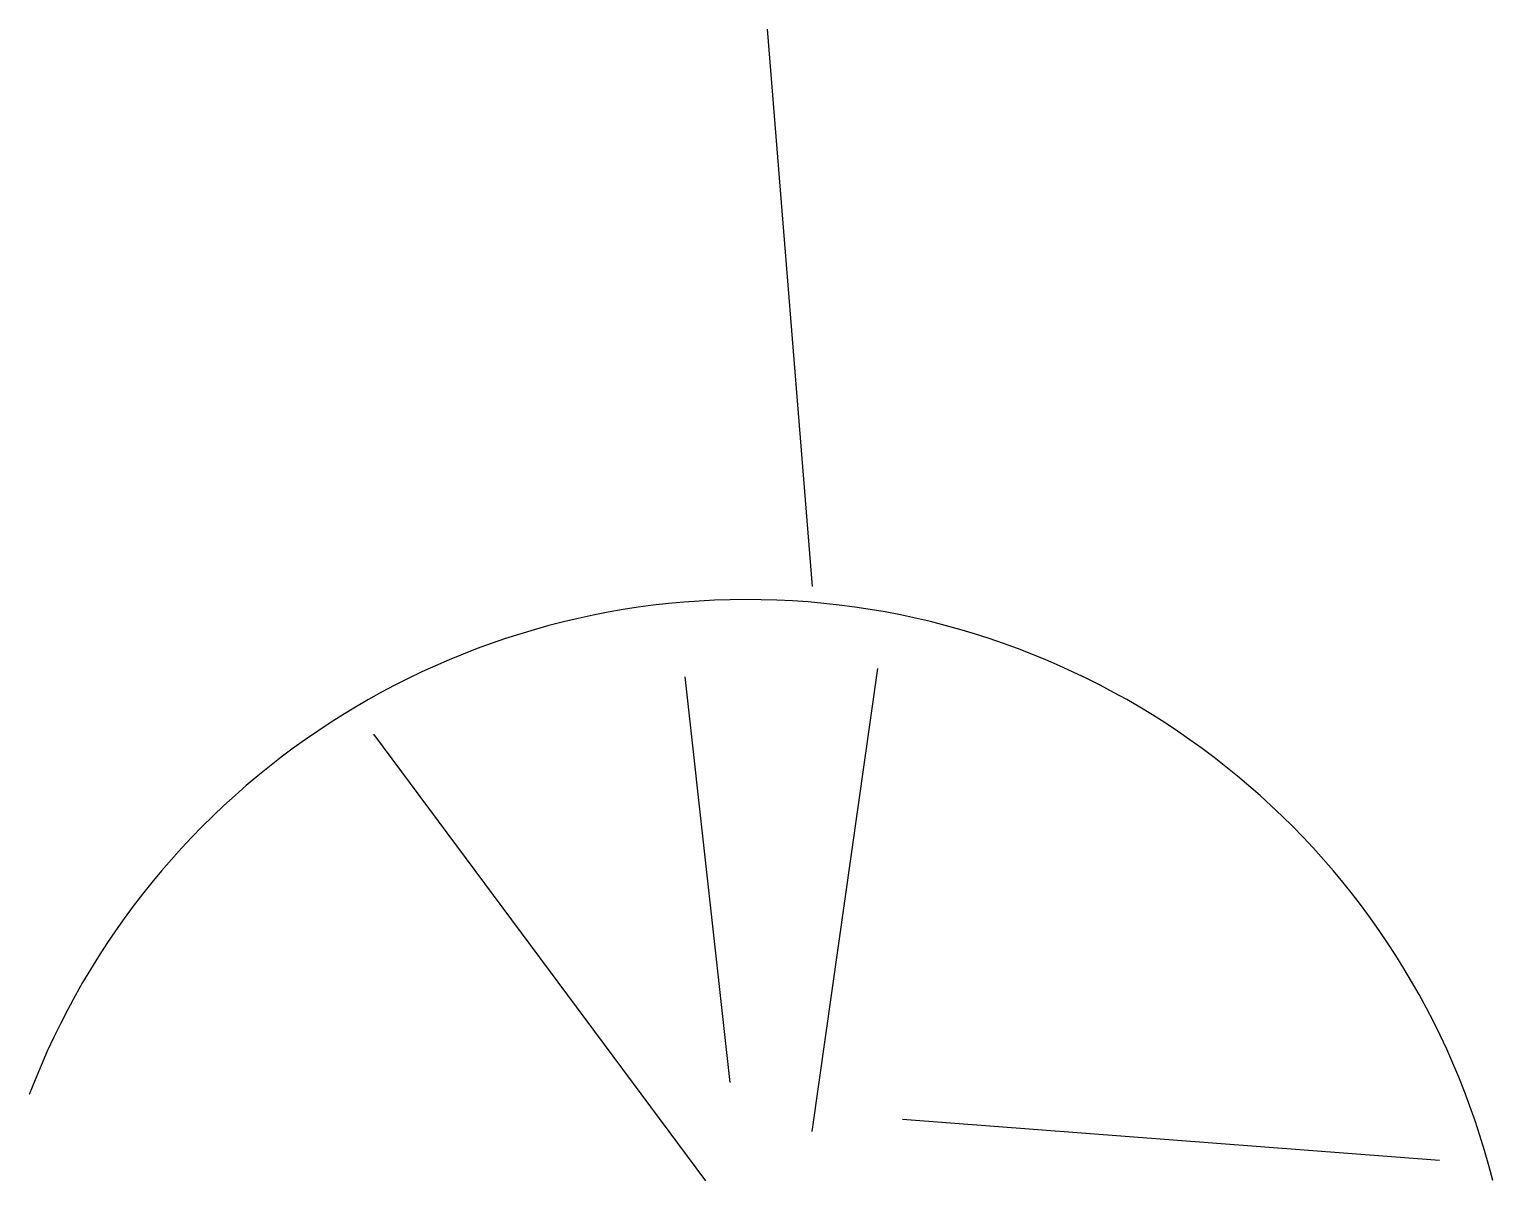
# Model space of a CAD drawing. Header units: inches. Extents: x 9.9 to 23.5, y 9.9 to 20.5.
import ezdxf

# ---------------------------------------------------------------- set-up
doc = ezdxf.new("R2010")
doc.units = ezdxf.units.IN
doc.header["$MEASUREMENT"] = 0

msp = doc.modelspace()

# ---------------------------------------------------------------- linework, layer by layer
for p, q in [((16.737, 20.544), (17.155, 15.38)), ((16.395, 10.786), (15.977, 14.545)), ((17.155, 10.33), (17.763, 14.621)), ((13.089, 14.013), (16.167, 9.875)), ((17.991, 10.444), (22.97, 10.065))]:
    msp.add_line(p, q)
msp.add_arc((16.555, 8.135), 7.125, 14.1372, 159.1356)

doc.saveas('drawing.dxf')
